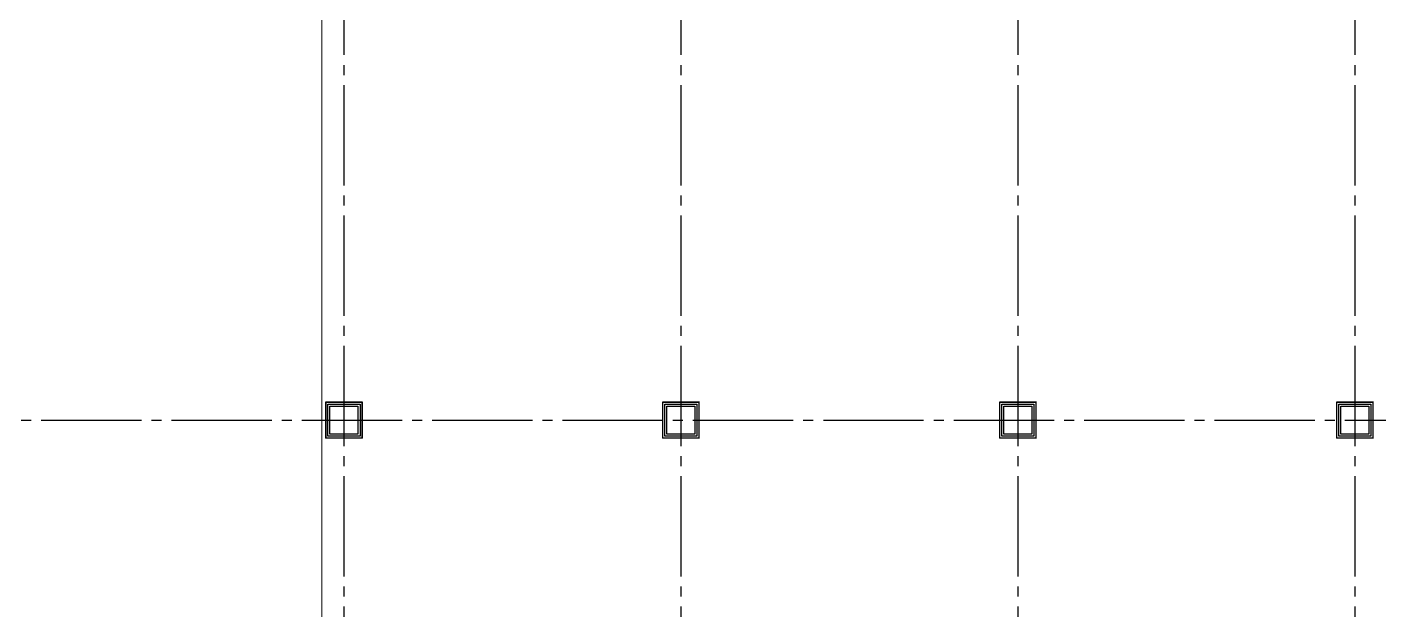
# Model space of a CAD drawing. Extents: x -960 to 27370, y -1283 to 11880.
# Drawn here: x 15170 to 18540, y 7027 to 8480 of the extents above; entities that cross this region are included whole.
import ezdxf
from ezdxf.enums import TextEntityAlignment as Align

# ---------------------------------------------------------------- set-up
doc = ezdxf.new("R2010")
doc.units = 0
doc.header["$LTSCALE"] = 100
doc.linetypes.add('X-S-FAB-L10$0$COL-CEN-LIN', pattern=[3.25, 2.5, -0.25, 0.25, -0.25])
for name, color, linetype in [('188K-SM-03-F10-ARCH-PA-Y2257103$0$K-AREA', 53, 'Continuous'), ('188K-SM-03-F10-ARCH-PA-Y2257103$0$K-AREA-細區', 53, 'Continuous'), ('188K-SM-03-F10-ARCH-PA-Y2257103$0$K-P1S-4.2-單抗', 53, 'Continuous'), ('X-S-FAB-L10$0$0-DIM-TXT', 8, 'Continuous'), ('X-S-FAB-L10$0$BLOCK', 8, 'Continuous'), ('X-S-FAB-L10$0$CCL', 8, 'X-S-FAB-L10$0$COL-CEN-LIN'), ('X-S-FAB-L10$0$COL-S', 8, 'Continuous'), ('X-S-FAB-L10$0$S-FNDN', 8, 'Continuous')]:
    doc.layers.add(name, color=color, linetype=linetype)
doc.styles.add('X-S-FAB-L10$0$CHINA', font='simplex.shx', dxfattribs={"width": 0.75, "bigfont": 'chineset.shx'})
doc.styles.add('X-S-FAB-L10$0$Standard', font='', dxfattribs={"width": 0.8})
doc.styles.add('X-S-FAB-L10$0$TG_NOTE_TEXT', font='simplex.shx', dxfattribs={"width": 0.75, "bigfont": 'chineset.shx'})
doc.styles.get('X-S-FAB-L10$0$Standard').set_extended_font_data('Microsoft JhengHei')

# ---------------------------------------------------------------- blocks, each defined once
blk = doc.blocks.new('X-S-FAB-L10$0$FAB2-L05')
at = {"layer": 'X-S-FAB-L10$0$CCL'}
for p, q in [((-10200, 11005), (-10200, 0)), ((-9360, 11005), (-9360, 0)), ((-8520, 11005), (-8520, 0)), ((-7680, 11005), (-7680, 0)), ((-26880, 8220), (1210, 8220))]:
    blk.add_line(p, q, dxfattribs=at)
at = {"layer": 'X-S-FAB-L10$0$COL-S'}
for points in [[(-10235, 8255), (-10165, 8255), (-10165, 8185), (-10235, 8185)], [(-9395, 8255), (-9325, 8255), (-9325, 8185), (-9395, 8185)], [(-8555, 8255), (-8485, 8255), (-8485, 8185), (-8555, 8185)], [(-7715, 8255), (-7645, 8255), (-7645, 8185), (-7715, 8185)]]:
    blk.add_lwpolyline(points, close=True, dxfattribs=at)
blk = doc.blocks.new('X-S-FAB-L10')
at = {"layer": 'X-S-FAB-L10$0$COL-S'}
for p, q in [((15925, 7535), (15995, 7535)), ((15925, 7465), (15925, 7535)), ((15995, 7535), (15995, 7465)), ((16765, 7535), (16835, 7535)), ((16765, 7465), (16765, 7535)), ((16835, 7535), (16835, 7465)), ((17605, 7535), (17675, 7535)), ((17605, 7465), (17605, 7535)), ((17675, 7535), (17675, 7465)), ((18445, 7535), (18515, 7535)), ((18445, 7465), (18445, 7535)), ((18515, 7535), (18515, 7465)), ((15995, 7465), (15925, 7465)), ((16835, 7465), (16765, 7465)), ((17675, 7465), (17605, 7465)), ((18515, 7465), (18445, 7465))]:
    blk.add_line(p, q, dxfattribs=at)
at = {"layer": 'X-S-FAB-L10$0$S-FNDN', "lineweight": 0, "flags": 128}
blk.add_lwpolyline([(11070, 4530), (11935, 4530), (11935, -55), (12665, -55), (12665, -270), (15175, -270), (15175, -55), (15905, -55), (15905, 4530), (16672.5, 4530), (16672.5, 5003), (15905, 5003), (15905, 9055), (11935, 9055), (11935, 5003), (11070, 5003)], close=True, dxfattribs=at)
at = {"layer": 'X-S-FAB-L10$0$BLOCK'}
blk.add_blockref('X-S-FAB-L10$0$FAB2-L05', (26160, -720), dxfattribs=at)
at = {"style": 'X-S-FAB-L10$0$TG_NOTE_TEXT', "width": 0.5, "flags": 1}
for p in [(7463.301, 9020), (18268.251, 8649), (11197.77, 4800.167), (16485.801, 4800.167), (25420.27, 2635), (13360, 320.001, 0), (7463.301, -33.333)]:
    blk.add_attdef('WH', text='', height=20, dxfattribs=at).set_placement(p, align=Align.BOTTOM_LEFT)
at = {"width": 0.5}
for style, p in [('X-S-FAB-L10$0$TG_NOTE_TEXT', (7585, 9020)), ('X-S-FAB-L10$0$TG_NOTE_TEXT', (18389.95, 8649)), ('X-S-FAB-L10$0$TG_NOTE_TEXT', (11117.5, 4813.5)), ('X-S-FAB-L10$0$TG_NOTE_TEXT', (16607.5, 4813.5)), ('X-S-FAB-L10$0$TG_NOTE_TEXT', (25350, 2635)), ('X-S-FAB-L10$0$Standard', (13129.375, 325.001, 0)), ('X-S-FAB-L10$0$TG_NOTE_TEXT', (7585, -20))]:
    blk.add_attdef('DESC', text='', height=10, dxfattribs=dict(at, style=style)).set_placement(p, align=Align.BOTTOM_LEFT)
for tag, style, p in [('TYPE', 'X-S-FAB-L10$0$TG_NOTE_TEXT', (7619.286, 9020)), ('NO', 'X-S-FAB-L10$0$TG_NOTE_TEXT', (7650.095, 9020)), ('TYPE', 'X-S-FAB-L10$0$TG_NOTE_TEXT', (18424.236, 8649)), ('NO', 'X-S-FAB-L10$0$TG_NOTE_TEXT', (18455.045, 8649)), ('NO', 'X-S-FAB-L10$0$TG_NOTE_TEXT', (11088.595, 4813.5)), ('TYPE', 'X-S-FAB-L10$0$TG_NOTE_TEXT', (11151.786, 4813.5)), ('TYPE', 'X-S-FAB-L10$0$TG_NOTE_TEXT', (16641.786, 4813.5)), ('NO', 'X-S-FAB-L10$0$TG_NOTE_TEXT', (16672.595, 4813.5)), ('NO', 'X-S-FAB-L10$0$TG_NOTE_TEXT', (25313, 2635)), ('TYPE', 'X-S-FAB-L10$0$TG_NOTE_TEXT', (25350, 2635)), ('NO', 'X-S-FAB-L10$0$Standard', (13100, 320.001, 0)), ('TYPE', 'X-S-FAB-L10$0$Standard', (13129.375, 320.001, 0)), ('TYPE', 'X-S-FAB-L10$0$TG_NOTE_TEXT', (7619.286, -20)), ('NO', 'X-S-FAB-L10$0$TG_NOTE_TEXT', (7650.095, -20))]:
    blk.add_attdef(tag, text='', height=10, dxfattribs=dict(at, style=style)).set_placement(p, align=Align.BOTTOM_RIGHT)
at = {"style": 'X-S-FAB-L10$0$TG_NOTE_TEXT', "width": 0.5, "flags": 1}
for rotation, p in [(180, (43, 7480)), (180, (943, 7480)), (90, (24310, 3717.77)), (270, (17080, 1711.699))]:
    blk.add_attdef('WH', text='', height=20, rotation=rotation, dxfattribs=at).set_placement(p, align=Align.BOTTOM_LEFT)
at = {"width": 0.5}
for rotation, style, p in [(180, 'X-S-FAB-L10$0$Standard', (317.625, 7480)), (180, 'X-S-FAB-L10$0$Standard', (1217.625, 7480)), (90, 'X-S-FAB-L10$0$TG_NOTE_TEXT', (24310, 3647.5)), (270, 'X-S-FAB-L10$0$TG_NOTE_TEXT', (17080, 1605))]:
    blk.add_attdef('DESC', text='', height=10, rotation=rotation, dxfattribs=dict(at, style=style)).set_placement(p, align=Align.BOTTOM_LEFT)
for tag, rotation, style, p in [('TYPE', 180, 'X-S-FAB-L10$0$Standard', (317.625, 7480)), ('NO', 180, 'X-S-FAB-L10$0$Standard', (347, 7480)), ('TYPE', 180, 'X-S-FAB-L10$0$Standard', (1217.625, 7480)), ('NO', 180, 'X-S-FAB-L10$0$Standard', (1247, 7480)), ('TYPE', 90, 'X-S-FAB-L10$0$TG_NOTE_TEXT', (24310, 3647.5)), ('NO', 90, 'X-S-FAB-L10$0$TG_NOTE_TEXT', (24310, 3610.5)), ('TYPE', 270, 'X-S-FAB-L10$0$TG_NOTE_TEXT', (17080, 1605)), ('NO', 270, 'X-S-FAB-L10$0$TG_NOTE_TEXT', (17080, 1573))]:
    blk.add_attdef(tag, text='', height=10, rotation=rotation, dxfattribs=dict(at, style=style)).set_placement(p, align=Align.BOTTOM_RIGHT)
at = {"layer": 'X-S-FAB-L10$0$0-DIM-TXT', "style": 'X-S-FAB-L10$0$CHINA', "width": 0.75}
for p in [(667.414, 7855.1, -2689.4), (22627.353, 6728.814), (25644.722, 6728.814), (24778.787, 5569.051), (1118.252, 4980), (417.801, 4594.623), (23874.84, 4355), (22927.43, 4330.122), (23749.869, 3901.367), (417.801, 3765.236), (1118.252, 3730), (417.801, 3115.79), (536.882, 2227.832), (16908.994, 1782.652), (888.445, 880.466), (16977.43, 750), (18878.841, 750), (25641.221, 553.233), (21364.03, 526.894)]:
    blk.add_attdef('HIG', text='', height=80, dxfattribs=at).set_placement(p, align=Align.MIDDLE_LEFT)
blk = doc.blocks.new('188K-SM-03-F10-ARCH-PA-Y2257103')
at = {"layer": '188K-SM-03-F10-ARCH-PA-Y2257103$0$K-AREA', "color": 1, "const_width": 3}
for points in [[(15915, 7545), (16005, 7545), (16005, 7455), (15915, 7455)], [(16755, 7545), (16845, 7545), (16845, 7455), (16755, 7455)], [(17595, 7545), (17685, 7545), (17685, 7455), (17595, 7455)], [(18435, 7545), (18525, 7545), (18525, 7455), (18435, 7455)]]:
    blk.add_lwpolyline(points, close=True, dxfattribs=at)
at = {"layer": '188K-SM-03-F10-ARCH-PA-Y2257103$0$K-AREA-細區', "const_width": 1}
for points in [[(15915, 7545), (16005, 7545), (16005, 7455), (15915, 7455)], [(16755, 7545), (16845, 7545), (16845, 7455), (16755, 7455)], [(17595, 7545), (17685, 7545), (17685, 7455), (17595, 7455)], [(18435, 7545), (18525, 7545), (18525, 7455), (18435, 7455)]]:
    blk.add_lwpolyline(points, close=True, dxfattribs=at)
at = {"layer": '188K-SM-03-F10-ARCH-PA-Y2257103$0$K-P1S-4.2-單抗'}
for points in [[(15915, 7545), (16005, 7545), (16005, 7455), (15915, 7455)], [(15920, 7540), (16000, 7540), (16000, 7460), (15920, 7460)], [(16755, 7545), (16845, 7545), (16845, 7455), (16755, 7455)], [(16760, 7540), (16840, 7540), (16840, 7460), (16760, 7460)], [(17595, 7545), (17685, 7545), (17685, 7455), (17595, 7455)], [(17600, 7540), (17680, 7540), (17680, 7460), (17600, 7460)], [(18435, 7545), (18525, 7545), (18525, 7455), (18435, 7455)], [(18440, 7540), (18520, 7540), (18520, 7460), (18440, 7460)]]:
    blk.add_lwpolyline(points, close=True, dxfattribs=at)

msp = doc.modelspace()

# ---------------------------------------------------------------- block references
for name in ['X-S-FAB-L10', '188K-SM-03-F10-ARCH-PA-Y2257103']:
    msp.add_blockref(name, (0, 0))

doc.saveas('drawing.dxf')
